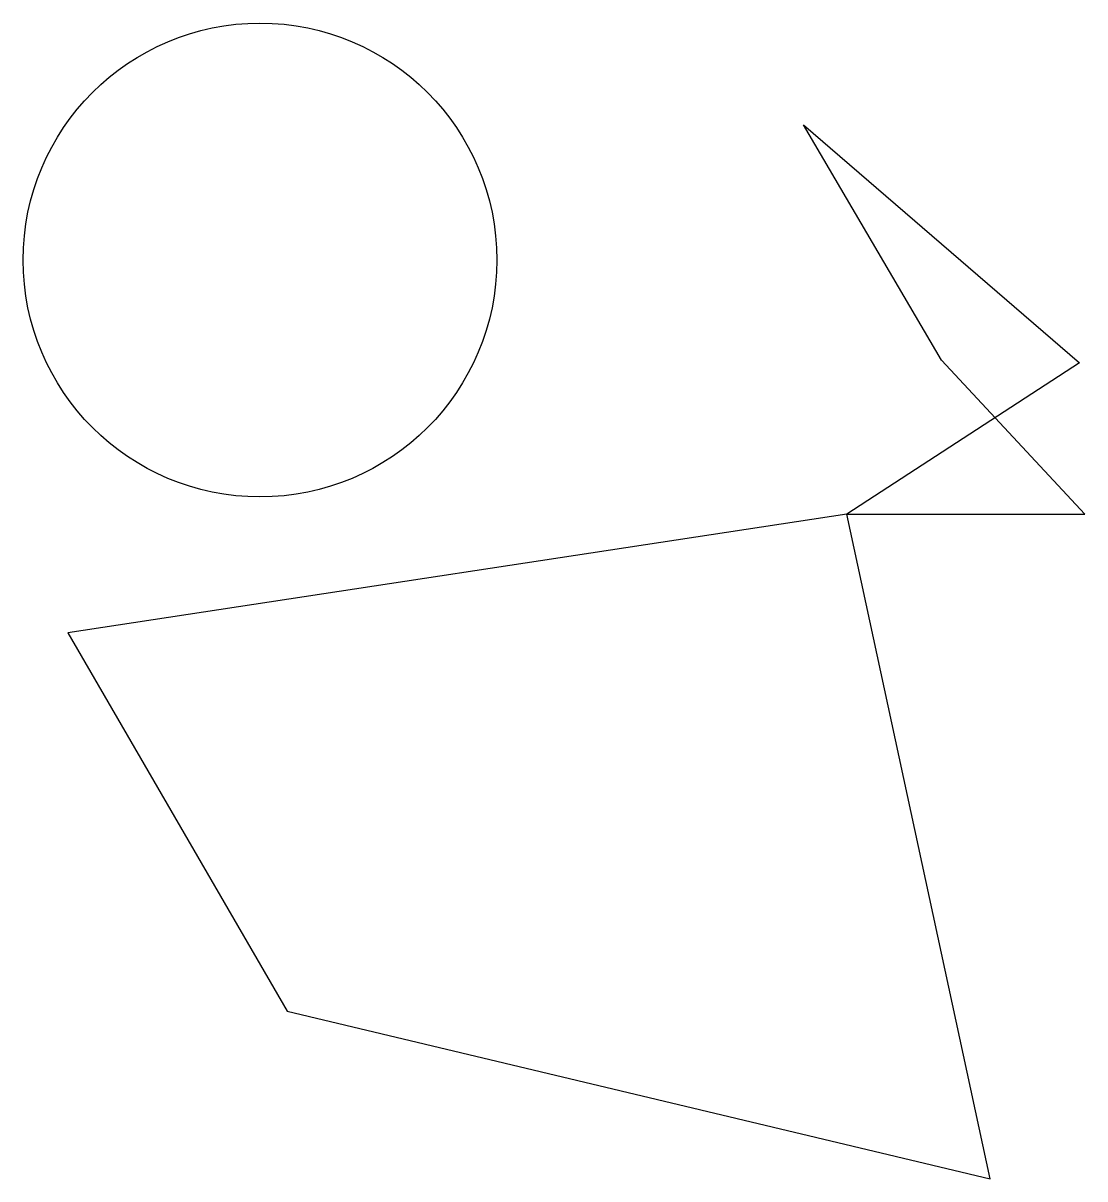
# Model space of a CAD drawing. Header units: inches. Extents: x 8.8 to 23.9, y 5 to 21.4.
import ezdxf

# ---------------------------------------------------------------- set-up
doc = ezdxf.new("R2010")
doc.units = ezdxf.units.IN
doc.header["$MEASUREMENT"] = 0

msp = doc.modelspace()

# ---------------------------------------------------------------- linework, layer by layer
msp.add_lwpolyline([(20.538, 14.446), (9.476, 12.758), (12.587, 7.386), (22.573, 5.007), (20.538, 14.446), (23.918, 14.446), (21.882, 16.633), (19.923, 19.971), (23.841, 16.595), (20.538, 14.446)])
msp.add_circle((12.203, 18.053), 3.364)

doc.saveas('drawing.dxf')
